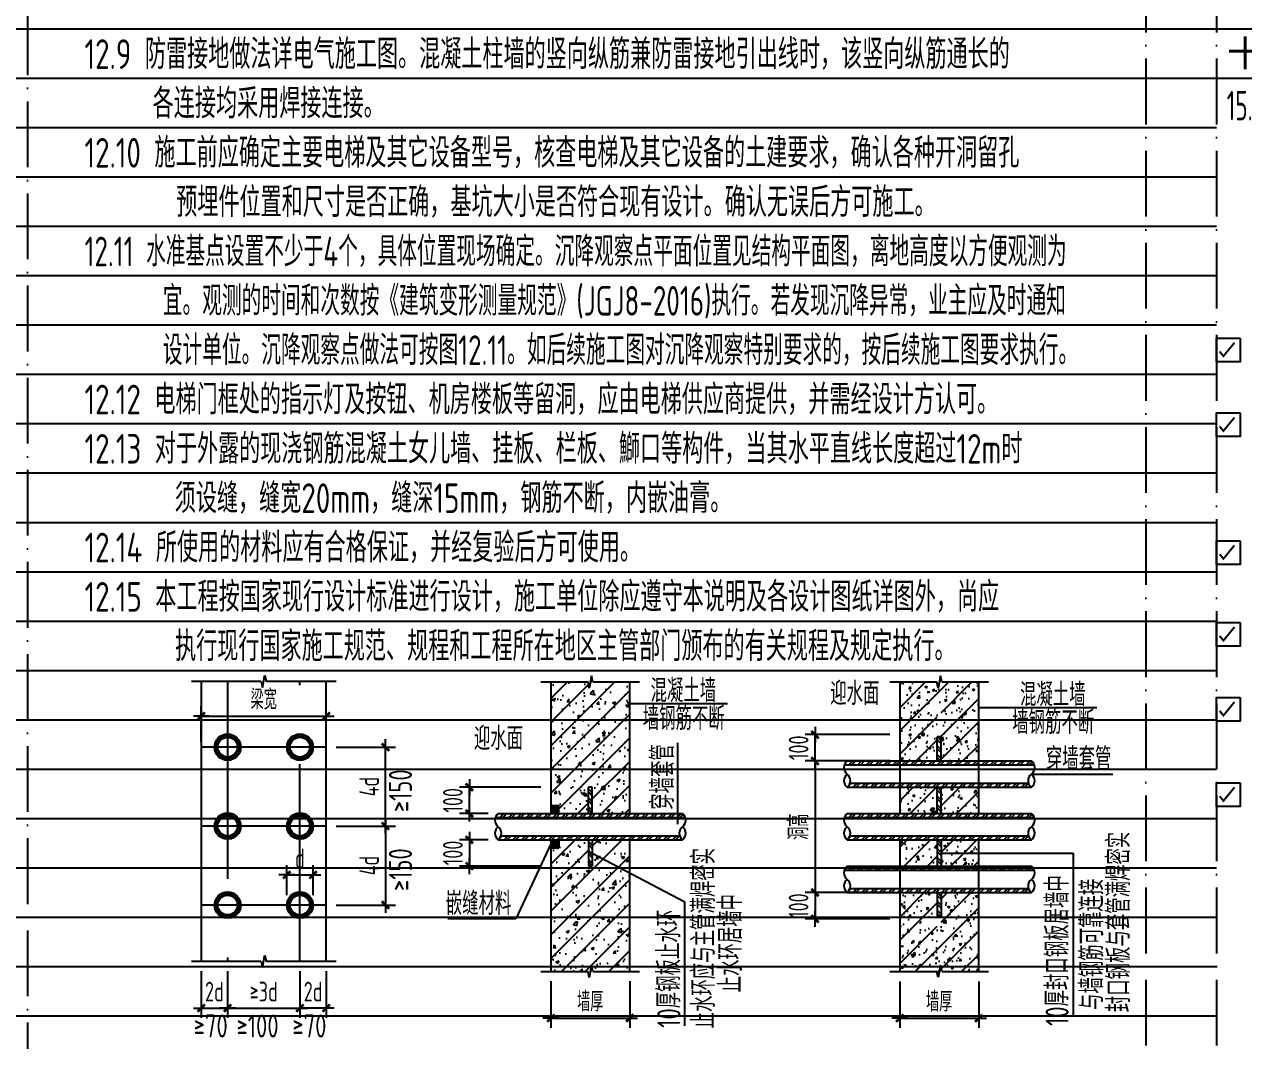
# Model space of a CAD drawing. Extents: x -655480 to 203344, y -294099 to 287156.
# Drawn here: x -481125 to -462594, y 180904 to 196352 of the extents above; entities that cross this region are included whole.
import ezdxf

# ---------------------------------------------------------------- set-up
doc = ezdxf.new("R2010")
doc.units = 0
doc.header["$LTSCALE"] = 1000
for name, pattern in [('D1', [14, 10, -2, 0, -2]), ('D3轴线点划线', [18.5, 12, -3, 0.5, -3]), ('H3普通虚线', [4.2, 3, -1.2])]:
    doc.linetypes.add(name, pattern=pattern)
doc.layers.get('0').update_dxf_attribs({"linetype": 'CONTINUOUS'})
doc.layers.get('DEFPOINTS').update_dxf_attribs({"linetype": 'CONTINUOUS'})
for name, color, linetype in [('CAPTION', 2, 'CONTINUOUS'), ('S-DETL-AXIS', 8, 'D3轴线点划线'), ('S-DETL-DIM', 151, 'CONTINUOUS'), ('S-DETL-HATCH', 253, 'CONTINUOUS'), ('S-DETL-LINE1', 2, 'CONTINUOUS'), ('S-DETL-TEXT', 7, 'CONTINUOUS'), ('SM', 7, 'CONTINUOUS'), ('STEEL', 7, 'CONTINUOUS')]:
    doc.layers.add(name, color=color, linetype=linetype)
doc.layers.add('S-1-TEXT', color=7, linetype='CONTINUOUS', lineweight=18)
doc.styles.add('TS', font='tssdeng.shx', dxfattribs={"width": 0.7, "bigfont": 'tssdchn.shx'})
doc.styles.add('TSSD_REIN', font='tssdeng.shx', dxfattribs={"width": 0.7, "height": 300, "bigfont": 'tssdchn.shx'})
doc.styles.add('黑体', font='simhei.ttf')
doc.dimstyles.new('DIM25', dxfattribs={"dimtxt": 300, "dimasz": 0.8, "dimexe": 150, "dimexo": 150, "dimgap": 100, "dimtad": 1, "dimdec": 0, "dimlfac": 0.25, "dimrnd": 1, "dimzin": 0, "dimdsep": 46, "dimtxsty": 'TS', "dimblk": '_DIMX', "dimcen": 0, "dimclrd": 256, "dimclre": 256, "dimclrt": 43, "dimadec": 1, "dimazin": 0, "dimtfac": 1, "dimtdec": 0, "dimtix": 1, "dimtmove": 2, "dimatfit": 3, "dimldrblk": 'ARCHTICK', "dimfxl": 1, "dimtolj": 1, "dimtzin": 1, "dimarcsym": 0})
pattern_1 = [(45, (-2081745.17, 169860.23), (-67.351921, 67.351921), []), (45, (-2081700.27, 169860.23), (-67.351921, 67.351921), [])]
pattern_2 = [(50, (-702305.9, 555348.34), (358.6301, -31.37607), [37.5, -412.5]), (355, (-702305.9, 555348.34), (-69.37567, 376.09607), [30, -330]), (100.4514, (-702276, 555345.73), (289.2547, 344.71977), [31.8701, -350.57106]), (46.1842, (-702305.9, 555448.34), (533.62052, -82.7595), [56.25, -618.75]), (96.6356, (-702261.43, 555441.45), (467.33135, 487.05894), [47.80514, -525.8565]), (351.1842, (-702305.9, 555448.34), (467.331, 487.0593), [45, -495]), (21, (-702255.9, 555423.34), (298.45353, -201.30945), [37.5, -412.5]), (326, (-702255.9, 555423.34), (121.65767, 362.57502), [30, -330]), (71.4514, (-702231.03, 555406.57), (420.11131, 161.26525), [31.8701, -350.57106]), (37.5, (-702305.9, 555348.34), (6.079928, 166.446927), [0, -326, 0, -335, 0, -331.25]), (7.5, (-702305.9, 555348.34), (131.53477, 197.205856), [0, -191, 0, -318.5, 0, -126.25]), (327.5, (-702417.4, 555348.34), (266.91122, -11.277436), [0, -125, 0, -390, 0, -517.5]), (317.5, (-702467.4, 555348.34), (291.59308, 50.05249), [0, -162.5, 0, -259, 0, -367.5]), (45, (-702305.9, 555348.34), (-176.7767, 176.7767), [])]
pattern_3 = [(45, (-2076441.52, 169859.67), (-67.351921, 67.351921), []), (45, (-2076396.62, 169859.67), (-67.351921, 67.351921), [])]
pattern_4 = [(45, (-2076441.52, 170659.67), (-67.351921, 67.351921), []), (45, (-2076396.62, 170659.67), (-67.351921, 67.351921), [])]
pattern_5 = [(45, (-2076441.52, 169059.67), (-67.351921, 67.351921), []), (45, (-2076396.62, 169059.67), (-67.351921, 67.351921), [])]

# ---------------------------------------------------------------- blocks, each defined once
blk = doc.blocks.new('_DIMX')
blk.add_line((-150, 0), (150, 0))
at = {"const_width": 50}
blk.add_lwpolyline([(-70, -70), (70, 70)], dxfattribs=at)
blk = doc.blocks.new('*D1470')
at = {"layer": 'DEFPOINTS', "color": 0, "transparency": 16777216}
for p in [(-476537, 184165), (-476537, 182965), (-475636, 182965)]:
    blk.add_point(p, dxfattribs=at)
at = {"layer": 'S-DETL-DIM', "lineweight": -2, "transparency": 16777216}
for p, q in [((-476387, 184165), (-475486, 184165)), ((-475636, 184164), (-475636, 182966)), ((-476387, 182965), (-475486, 182965))]:
    blk.add_line(p, q, dxfattribs=at)
at = {"layer": 'S-DETL-DIM', "lineweight": -2, "transparency": 16777216, "xscale": 0.8, "yscale": 0.8, "zscale": 0.8}
for p, rotation in [((-475636, 184165), 90), ((-475636, 182965), 270)]:
    blk.add_blockref('_DIMX', p, dxfattribs=dict(at, rotation=rotation))
at = {"layer": 'S-DETL-DIM', "color": 43, "transparency": 16777216, "insert": (-475886, 183565), "char_height": 300, "attachment_point": 5, "rotation": 90, "style": 'TS'}
blk.add_mtext('\\A1;4d', dxfattribs=at)
blk = doc.blocks.new('_ArchTick')
at = {"color": 0, "linetype": 'ByBlock', "const_width": 0.15}
blk.add_lwpolyline([(-0.5, -0.5), (0.5, 0.5)], dxfattribs=at)
blk = doc.blocks.new('*D1471')
at = {"layer": 'DEFPOINTS', "color": 0, "transparency": 16777216}
for p in [(-476537, 185365), (-475636, 185365), (-476537, 184165)]:
    blk.add_point(p, dxfattribs=at)
at = {"layer": 'S-DETL-DIM', "lineweight": -2, "transparency": 16777216}
for p, q in [((-476387, 185365), (-475486, 185365)), ((-475636, 184166), (-475636, 185364)), ((-476387, 184165), (-475486, 184165))]:
    blk.add_line(p, q, dxfattribs=at)
at = {"layer": 'S-DETL-DIM', "lineweight": -2, "transparency": 16777216, "xscale": 0.8, "yscale": 0.8, "zscale": 0.8}
for p, rotation in [((-475636, 185365), 90), ((-475636, 184165), 270)]:
    blk.add_blockref('_DIMX', p, dxfattribs=dict(at, rotation=rotation))
at = {"layer": 'S-DETL-DIM', "color": 43, "transparency": 16777216, "insert": (-475886, 184765), "char_height": 300, "attachment_point": 5, "rotation": 90, "style": 'TS'}
blk.add_mtext('\\A1;4d', dxfattribs=at)
blk = doc.blocks.new('*D1472')
at = {"layer": 'DEFPOINTS', "color": 0, "transparency": 16777216}
for p in [(-478437, 182109), (-478037, 182109), (-478037, 181399)]:
    blk.add_point(p, dxfattribs=at)
at = {"layer": 'S-DETL-DIM', "lineweight": -2, "transparency": 16777216}
for p, q in [((-478437, 181959), (-478437, 181249)), ((-478037, 181959), (-478037, 181249)), ((-478437, 181399), (-478438, 181399)), ((-478437, 181399), (-478037, 181399)), ((-478036, 181399), (-478035, 181399))]:
    blk.add_line(p, q, dxfattribs=at)
at = {"layer": 'S-DETL-DIM', "lineweight": -2, "transparency": 16777216, "xscale": 0.8, "yscale": 0.8, "zscale": 0.8}
blk.add_blockref('_DIMX', (-478437, 181399), dxfattribs=at)
at = {"layer": 'S-DETL-DIM', "lineweight": -2, "transparency": 16777216, "xscale": 0.8, "yscale": 0.8, "zscale": 0.8, "rotation": 180}
blk.add_blockref('_DIMX', (-478037, 181399), dxfattribs=at)
at = {"layer": 'S-DETL-DIM', "color": 43, "transparency": 16777216, "insert": (-478237, 181649), "char_height": 300, "attachment_point": 5, "style": 'TS'}
blk.add_mtext('\\A1;2d', dxfattribs=at)
blk = doc.blocks.new('*D1473')
at = {"layer": 'DEFPOINTS', "color": 0, "transparency": 16777216}
for p in [(-478037, 182109), (-476937, 182109), (-476937, 181399)]:
    blk.add_point(p, dxfattribs=at)
at = {"layer": 'S-DETL-DIM', "lineweight": -2, "transparency": 16777216}
for p, q in [((-478037, 181959), (-478037, 181249)), ((-476937, 181959), (-476937, 181249)), ((-478036, 181399), (-476937, 181399))]:
    blk.add_line(p, q, dxfattribs=at)
at = {"layer": 'S-DETL-DIM', "lineweight": -2, "transparency": 16777216, "xscale": 0.8, "yscale": 0.8, "zscale": 0.8, "rotation": 180}
blk.add_blockref('_DIMX', (-478037, 181399), dxfattribs=at)
at = {"layer": 'S-DETL-DIM', "lineweight": -2, "transparency": 16777216, "xscale": 0.8, "yscale": 0.8, "zscale": 0.8}
blk.add_blockref('_DIMX', (-476937, 181399), dxfattribs=at)
at = {"layer": 'S-DETL-DIM', "color": 43, "transparency": 16777216, "insert": (-477487, 181649), "char_height": 300, "attachment_point": 5, "style": 'TS'}
blk.add_mtext('\\A1;≥3d', dxfattribs=at)
blk = doc.blocks.new('*D1474')
at = {"layer": 'DEFPOINTS', "color": 0, "transparency": 16777216}
for p in [(-476937, 182109), (-476537, 182109), (-476937, 181399)]:
    blk.add_point(p, dxfattribs=at)
at = {"layer": 'S-DETL-DIM', "lineweight": -2, "transparency": 16777216}
for p, q in [((-476937, 181959), (-476937, 181249)), ((-476537, 181959), (-476537, 181249)), ((-476937, 181399), (-476938, 181399)), ((-476537, 181399), (-476937, 181399)), ((-476536, 181399), (-476535, 181399))]:
    blk.add_line(p, q, dxfattribs=at)
at = {"layer": 'S-DETL-DIM', "lineweight": -2, "transparency": 16777216, "xscale": 0.8, "yscale": 0.8, "zscale": 0.8}
blk.add_blockref('_DIMX', (-476937, 181399), dxfattribs=at)
at = {"layer": 'S-DETL-DIM', "lineweight": -2, "transparency": 16777216, "xscale": 0.8, "yscale": 0.8, "zscale": 0.8, "rotation": 180}
blk.add_blockref('_DIMX', (-476537, 181399), dxfattribs=at)
at = {"layer": 'S-DETL-DIM', "color": 43, "transparency": 16777216, "insert": (-476737, 181649), "char_height": 300, "attachment_point": 5, "style": 'TS'}
blk.add_mtext('\\A1;2d', dxfattribs=at)
blk = doc.blocks.new('*D1475')
at = {"layer": 'DEFPOINTS', "color": 0, "transparency": 16777216}
for p in [(-476537, 185837), (-478437, 185296), (-476537, 185296)]:
    blk.add_point(p, dxfattribs=at)
at = {"layer": 'S-DETL-DIM', "lineweight": -2, "transparency": 16777216}
for p, q in [((-478437, 185446), (-478437, 185987)), ((-476537, 185446), (-476537, 185987)), ((-478436, 185837), (-476537, 185837))]:
    blk.add_line(p, q, dxfattribs=at)
at = {"layer": 'S-DETL-DIM', "lineweight": -2, "transparency": 16777216, "xscale": 0.8, "yscale": 0.8, "zscale": 0.8, "rotation": 180}
blk.add_blockref('_DIMX', (-478437, 185837), dxfattribs=at)
at = {"layer": 'S-DETL-DIM', "lineweight": -2, "transparency": 16777216, "xscale": 0.8, "yscale": 0.8, "zscale": 0.8}
blk.add_blockref('_DIMX', (-476537, 185837), dxfattribs=at)
at = {"layer": 'S-DETL-DIM', "color": 43, "transparency": 16777216, "insert": (-477487, 186087), "char_height": 300, "attachment_point": 5, "style": 'TS'}
blk.add_mtext('\\A1;梁宽', dxfattribs=at)
blk = doc.blocks.new('*D1476')
at = {"layer": 'DEFPOINTS', "color": 0, "transparency": 16777216}
for p in [(-476737, 183423), (-477137, 182965), (-476737, 182965)]:
    blk.add_point(p, dxfattribs=at)
at = {"layer": 'S-DETL-DIM', "lineweight": -2, "transparency": 16777216}
for p, q in [((-477137, 183115), (-477137, 183573)), ((-476737, 183115), (-476737, 183573)), ((-477136, 183423), (-476737, 183423))]:
    blk.add_line(p, q, dxfattribs=at)
at = {"layer": 'S-DETL-DIM', "lineweight": -2, "transparency": 16777216, "xscale": 0.8, "yscale": 0.8, "zscale": 0.8, "rotation": 180}
blk.add_blockref('_DIMX', (-477137, 183423), dxfattribs=at)
at = {"layer": 'S-DETL-DIM', "lineweight": -2, "transparency": 16777216, "xscale": 0.8, "yscale": 0.8, "zscale": 0.8}
blk.add_blockref('_DIMX', (-476737, 183423), dxfattribs=at)
at = {"layer": 'S-DETL-DIM', "color": 43, "transparency": 16777216, "insert": (-476937, 183673), "char_height": 300, "attachment_point": 5, "style": 'TS'}
blk.add_mtext('\\A1;d', dxfattribs=at)
blk = doc.blocks.new('*D1477')
at = {"layer": 'DEFPOINTS', "color": 0, "transparency": 16777216}
for p in [(-473124, 181956), (-471924, 181956), (-471924, 181247)]:
    blk.add_point(p, dxfattribs=at)
at = {"layer": 'S-DETL-DIM', "lineweight": -2, "transparency": 16777216}
for p, q in [((-473124, 181806), (-473124, 181097)), ((-471924, 181806), (-471924, 181097)), ((-473123, 181247), (-471924, 181247))]:
    blk.add_line(p, q, dxfattribs=at)
at = {"layer": 'S-DETL-DIM', "lineweight": -2, "transparency": 16777216, "xscale": 0.8, "yscale": 0.8, "zscale": 0.8, "rotation": 180}
blk.add_blockref('_DIMX', (-473124, 181247), dxfattribs=at)
at = {"layer": 'S-DETL-DIM', "lineweight": -2, "transparency": 16777216, "xscale": 0.8, "yscale": 0.8, "zscale": 0.8}
blk.add_blockref('_DIMX', (-471924, 181247), dxfattribs=at)
at = {"layer": 'S-DETL-DIM', "color": 43, "transparency": 16777216, "insert": (-472524, 181497), "char_height": 300, "attachment_point": 5, "style": 'TS'}
blk.add_mtext('\\A1;墙厚', dxfattribs=at)
blk = doc.blocks.new('*D1478')
at = {"layer": 'DEFPOINTS', "color": 0, "transparency": 16777216}
for p in [(-473924, 183956), (-474362, 183556), (-473124, 183556)]:
    blk.add_point(p, dxfattribs=at)
at = {"layer": 'S-DETL-DIM', "lineweight": -2, "transparency": 16777216}
for p, q in [((-474074, 183956), (-474512, 183956)), ((-474362, 183957), (-474362, 183958)), ((-474362, 183956), (-474362, 183556)), ((-473274, 183556), (-474512, 183556)), ((-474362, 183555), (-474362, 183554))]:
    blk.add_line(p, q, dxfattribs=at)
at = {"layer": 'S-DETL-DIM', "lineweight": -2, "transparency": 16777216, "xscale": 0.8, "yscale": 0.8, "zscale": 0.8}
for p, rotation in [((-474362, 183956), 270), ((-474362, 183556), 90)]:
    blk.add_blockref('_DIMX', p, dxfattribs=dict(at, rotation=rotation))
at = {"layer": 'S-DETL-DIM', "color": 43, "transparency": 16777216, "insert": (-474612, 183756), "char_height": 300, "attachment_point": 5, "rotation": 90, "style": 'TS'}
blk.add_mtext('\\A1;100', dxfattribs=at)
blk = doc.blocks.new('*D1479')
at = {"layer": 'DEFPOINTS', "color": 0, "transparency": 16777216}
for p in [(-474362, 184756), (-473124, 184756), (-473924, 184356)]:
    blk.add_point(p, dxfattribs=at)
at = {"layer": 'S-DETL-DIM', "lineweight": -2, "transparency": 16777216}
for p, q in [((-473274, 184756), (-474512, 184756)), ((-474362, 184757), (-474362, 184758)), ((-474362, 184356), (-474362, 184756)), ((-474074, 184356), (-474512, 184356)), ((-474362, 184355), (-474362, 184354))]:
    blk.add_line(p, q, dxfattribs=at)
at = {"layer": 'S-DETL-DIM', "lineweight": -2, "transparency": 16777216, "xscale": 0.8, "yscale": 0.8, "zscale": 0.8}
for p, rotation in [((-474362, 184756), 270), ((-474362, 184356), 90)]:
    blk.add_blockref('_DIMX', p, dxfattribs=dict(at, rotation=rotation))
at = {"layer": 'S-DETL-DIM', "color": 43, "transparency": 16777216, "insert": (-474612, 184556), "char_height": 300, "attachment_point": 5, "rotation": 90, "style": 'TS'}
blk.add_mtext('\\A1;100', dxfattribs=at)
blk = doc.blocks.new('*D1480')
at = {"layer": 'DEFPOINTS', "color": 0, "transparency": 16777216}
for p in [(-467820, 181955), (-466620, 181955), (-466620, 181246)]:
    blk.add_point(p, dxfattribs=at)
at = {"layer": 'S-DETL-DIM', "lineweight": -2, "transparency": 16777216}
for p, q in [((-467820, 181805), (-467820, 181096)), ((-466620, 181805), (-466620, 181096)), ((-467819, 181246), (-466621, 181246))]:
    blk.add_line(p, q, dxfattribs=at)
at = {"layer": 'S-DETL-DIM', "lineweight": -2, "transparency": 16777216, "xscale": 0.8, "yscale": 0.8, "zscale": 0.8, "rotation": 180}
blk.add_blockref('_DIMX', (-467820, 181246), dxfattribs=at)
at = {"layer": 'S-DETL-DIM', "lineweight": -2, "transparency": 16777216, "xscale": 0.8, "yscale": 0.8, "zscale": 0.8}
blk.add_blockref('_DIMX', (-466620, 181246), dxfattribs=at)
at = {"layer": 'S-DETL-DIM', "color": 43, "transparency": 16777216, "insert": (-467220, 181496), "char_height": 300, "attachment_point": 5, "style": 'TS'}
blk.add_mtext('\\A1;墙厚', dxfattribs=at)
blk = doc.blocks.new('*D1481')
at = {"layer": 'DEFPOINTS', "color": 0, "transparency": 16777216}
for p in [(-467820, 185155), (-469108, 183155), (-467820, 183155)]:
    blk.add_point(p, dxfattribs=at)
at = {"layer": 'S-DETL-DIM', "lineweight": -2, "transparency": 16777216}
for p, q in [((-467970, 185155), (-469258, 185155)), ((-469108, 185155), (-469108, 183156)), ((-467970, 183155), (-469258, 183155))]:
    blk.add_line(p, q, dxfattribs=at)
at = {"layer": 'S-DETL-DIM', "lineweight": -2, "transparency": 16777216, "xscale": 0.8, "yscale": 0.8, "zscale": 0.8}
for p, rotation in [((-469108, 185155), 90), ((-469108, 183155), 270)]:
    blk.add_blockref('_DIMX', p, dxfattribs=dict(at, rotation=rotation))
at = {"layer": 'S-DETL-DIM', "color": 43, "transparency": 16777216, "insert": (-469358, 184155), "char_height": 300, "attachment_point": 5, "rotation": 90, "style": 'TS'}
blk.add_mtext('\\A1;洞高', dxfattribs=at)
blk = doc.blocks.new('*D1482')
at = {"layer": 'DEFPOINTS', "color": 0, "transparency": 16777216}
for p in [(-467820, 183155), (-469108, 182755), (-467820, 182755)]:
    blk.add_point(p, dxfattribs=at)
at = {"layer": 'S-DETL-DIM', "lineweight": -2, "transparency": 16777216}
for p, q in [((-467970, 183155), (-469258, 183155)), ((-469108, 183156), (-469108, 183157)), ((-469108, 183155), (-469108, 182755)), ((-467970, 182755), (-469258, 182755)), ((-469108, 182754), (-469108, 182753))]:
    blk.add_line(p, q, dxfattribs=at)
at = {"layer": 'S-DETL-DIM', "lineweight": -2, "transparency": 16777216, "xscale": 0.8, "yscale": 0.8, "zscale": 0.8}
for p, rotation in [((-469108, 183155), 270), ((-469108, 182755), 90)]:
    blk.add_blockref('_DIMX', p, dxfattribs=dict(at, rotation=rotation))
at = {"layer": 'S-DETL-DIM', "color": 43, "transparency": 16777216, "insert": (-469358, 182955), "char_height": 300, "attachment_point": 5, "rotation": 90, "style": 'TS'}
blk.add_mtext('\\A1;100', dxfattribs=at)
blk = doc.blocks.new('*D1483')
at = {"layer": 'DEFPOINTS', "color": 0, "transparency": 16777216}
for p in [(-469108, 185555), (-467820, 185555), (-467820, 185155)]:
    blk.add_point(p, dxfattribs=at)
at = {"layer": 'S-DETL-DIM', "lineweight": -2, "transparency": 16777216}
for p, q in [((-467970, 185555), (-469258, 185555)), ((-469108, 185556), (-469108, 185557)), ((-469108, 185155), (-469108, 185555)), ((-467970, 185155), (-469258, 185155)), ((-469108, 185155), (-469108, 185154))]:
    blk.add_line(p, q, dxfattribs=at)
at = {"layer": 'S-DETL-DIM', "lineweight": -2, "transparency": 16777216, "xscale": 0.8, "yscale": 0.8, "zscale": 0.8}
for p, rotation in [((-469108, 185555), 270), ((-469108, 185155), 90)]:
    blk.add_blockref('_DIMX', p, dxfattribs=dict(at, rotation=rotation))
at = {"layer": 'S-DETL-DIM', "color": 43, "transparency": 16777216, "insert": (-469358, 185355), "char_height": 300, "attachment_point": 5, "rotation": 90, "style": 'TS'}
blk.add_mtext('\\A1;100', dxfattribs=at)

msp = doc.modelspace()

# ---------------------------------------------------------------- hatches: boundary and pattern name
at = {"layer": 'S-DETL-HATCH'}
h = msp.add_hatch(dxfattribs=at)
h.set_pattern_fill('ANSI31', color=256, scale=80, style=0)
h.set_pattern_definition([(45, (-2081745.17, 169860.23), (-179.605122, 179.605122), [])])
h.paths.add_polyline_path([(-473123.6, 184475.91), (-473003.6, 184475.91), (-473003.6, 184355.91), (-472553.6, 184355.91), (-472553.6, 184755.91), (-472493.6, 184755.91), (-472493.6, 184355.91), (-471923.6, 184355.91), (-471923.6, 186355.91), (-472486.2, 186355.91), (-472506.69, 186450.22), (-472540.52, 186261.59), (-472558.19, 186355.91), (-473123.6, 186355.91)])
h.paths.add_polyline_path([(-471923.6, 183364.28), (-471923.6, 183955.91), (-472493.6, 183955.91), (-472493.6, 183755.91)], flags=16)
h.paths.add_polyline_path([(-472553.6, 183555.91), (-472553.6, 183955.91), (-473003.6, 183955.91), (-473003.6, 183835.91), (-473123.6, 183835.91), (-473123.6, 181955.91), (-472558.19, 181955.91), (-472540.52, 181861.59), (-472506.69, 182050.22), (-472486.2, 181955.91), (-471923.6, 181955.91), (-471923.6, 183364.28), (-472493.6, 183755.91), (-472493.6, 183555.91)])
h = msp.add_hatch(dxfattribs=at)
h.set_pattern_fill('AR-CONC', color=256, scale=2.5, style=0)
h.set_pattern_definition([(50, (-2081745.17, 169860.23), (455.46167, -39.84771), [47.625, -523.875]), (355, (-2081745.17, 169860.23), (-88.10706, 477.64161), [38.1, -419.1]), (100.451, (-2081707.2, 169856.9), (367.35625, 437.79172), [40.475, -445.225]), (46.1842, (-2081745.2, 169987.23), (677.6976, -105.10582), [71.4375, -785.8125]), (96.6356, (-2081688.7, 169978.5), (593.51059, 618.5639), [60.7125, -667.8375]), (351.184, (-2081745.2, 169987.2), (593.5115, 618.5628), [57.15, -628.65]), (21, (-2081681.67, 169955.5), (379.0372, -255.6638), [47.625, -523.875]), (326, (-2081681.67, 169955.5), (154.50507, 460.46992), [38.1, -419.1]), (71.4514, (-2081650.1, 169934.2), (533.54123, 204.80714), [40.475, -445.225]), (37.5, (-2081745.17, 169860.23), (7.721508, 211.387597), [0, -414.02, 0, -425.45, 0, -420.6875]), (7.5, (-2081745.17, 169860.23), (167.049156, 250.451437), [0, -242.57, 0, -404.495, 0, -160.3375]), (327.5, (-2081886.78, 169860.23), (338.976488, -14.32186), [0, -158.75, 0, -495.3, 0, -657.225]), (317.5, (-2081950.28, 169860.23), (370.322953, 63.56623), [0, -206.375, 0, -328.93, 0, -466.725])])
h.paths.add_polyline_path([(-471923.6, 186355.91), (-472486.2, 186355.91), (-472506.69, 186450.22), (-472540.52, 186261.59), (-472558.19, 186355.91), (-473123.6, 186355.91), (-473123.6, 184475.91), (-473003.6, 184475.91), (-473003.6, 184355.91), (-472553.6, 184355.91), (-472553.6, 184755.91), (-472493.6, 184755.91), (-472493.6, 184355.91), (-471923.6, 184355.91)])
h.paths.add_polyline_path([(-472493.6, 183955.91), (-472493.6, 183755.91), (-471923.6, 183364.28), (-471923.6, 183955.91)], flags=17)
h.paths.add_polyline_path([(-472553.6, 183555.91), (-472553.6, 183955.91), (-473003.6, 183955.91), (-473003.6, 183835.91), (-473123.6, 183835.91), (-473123.6, 181955.91), (-472558.19, 181955.91), (-472540.52, 181861.59), (-472506.69, 182050.22), (-472486.2, 181955.91), (-471923.6, 181955.91), (-471923.6, 183364.28), (-472493.6, 183755.91), (-472493.6, 183555.91)])
h = msp.add_hatch(dxfattribs=at)
h.set_pattern_fill('ARMORED', color=256, scale=50, style=0)
h.set_pattern_definition(pattern_2)
h.paths.add_polyline_path([(-466619.95, 186355.34), (-467182.54, 186355.34), (-467203.03, 186449.66), (-467236.86, 186261.03), (-467254.54, 186355.34), (-467819.95, 186355.34), (-467819.95, 185155.34), (-467249.95, 185155.34), (-467249.95, 185955.34), (-467189.95, 185955.34), (-467189.95, 185155.34), (-466619.95, 185155.34)])
h = msp.add_hatch(dxfattribs=at)
h.set_pattern_fill('ARMORED', color=256, scale=50, style=0)
h.set_pattern_definition(pattern_2)
h.paths.add_polyline_path([(-467249.95, 184755.34), (-467819.95, 184755.34), (-467819.95, 184355.34), (-467249.95, 184355.34)])
h = msp.add_hatch(dxfattribs=at)
h.set_pattern_fill('ARMORED', color=256, scale=50, style=0)
h.set_pattern_definition(pattern_2)
h.paths.add_polyline_path([(-466619.95, 184755.34), (-467189.95, 184755.34), (-467189.95, 184355.34), (-466619.95, 184355.34)])
h = msp.add_hatch(dxfattribs=at)
h.set_pattern_fill('ARMORED', color=256, scale=50, style=0)
h.set_pattern_definition(pattern_2)
h.paths.add_polyline_path([(-467249.95, 183955.34), (-467819.95, 183955.34), (-467819.95, 183555.34), (-467249.95, 183555.34)])
h = msp.add_hatch(dxfattribs=at)
h.set_pattern_fill('ARMORED', color=256, scale=50, style=0)
h.set_pattern_definition(pattern_2)
h.paths.add_polyline_path([(-466619.95, 183955.34), (-467189.95, 183955.34), (-467189.95, 183755.34), (-466619.95, 183755.34)])
h = msp.add_hatch(dxfattribs=at)
h.set_pattern_fill('ARMORED', color=256, scale=50, style=0)
h.set_pattern_definition(pattern_2)
h.paths.add_polyline_path([(-466619.95, 183755.34), (-467189.95, 183755.34), (-467189.95, 183555.34), (-466619.95, 183555.34)])
h = msp.add_hatch(dxfattribs=at)
h.set_pattern_fill('ARMORED', color=256, scale=50, style=0)
h.set_pattern_definition(pattern_2)
h.paths.add_polyline_path([(-467249.95, 183155.34), (-467819.95, 183155.34), (-467819.95, 181955.34), (-467254.54, 181955.34), (-467236.86, 181861.03), (-467203.03, 182049.66), (-467182.54, 181955.34), (-466619.95, 181955.34), (-466619.95, 183155.34), (-467189.95, 183155.34), (-467189.95, 182355.34), (-467249.95, 182355.34)])
at = {"layer": 'S-DETL-LINE1'}
h = msp.add_hatch(dxfattribs=at)
h.set_pattern_fill('DOTS', color=256, scale=10, style=0)
h.set_pattern_definition([(0, (-2082231.88, 168426.608), (7.9375, 15.875), [0, -15.875])])
h.paths.add_polyline_path([(-478236.58, 185365.14, 1), (-477836.58, 185365.14, 1)])
h.paths.add_polyline_path([(-477886.58, 185365.14, 1), (-478186.58, 185365.14, 1)], flags=16)
h = msp.add_hatch(dxfattribs=at)
h.set_pattern_fill('DOTS', color=256, scale=10, style=0)
h.set_pattern_definition([(0, (-2081131.88, 168426.608), (7.9375, 15.875), [0, -15.875])])
h.paths.add_polyline_path([(-476736.58, 185365.14, 1), (-477136.58, 185365.14, 1)])
h.paths.add_polyline_path([(-476786.58, 185365.14, 1), (-477086.58, 185365.14, 1)], flags=16)
h = msp.add_hatch(dxfattribs=at)
h.set_pattern_fill('ANSI32', color=256, scale=10, style=0)
h.set_pattern_definition([(135, (1142001.62, 170624.28), (67.351921, 67.351921), []), (135, (1141956.72, 170624.28), (67.351921, 67.351921), [])])
h.paths.add_polyline_path([(-467249.95, 185519.95), (-467189.95, 185519.95), (-467189.95, 185119.95), (-467249.95, 185119.95)])
h = msp.add_hatch(dxfattribs=at)
h.set_pattern_fill('ANSI32', color=256, scale=10, style=0)
h.set_pattern_definition(pattern_4)
h.paths.add_polyline_path([(-468619.95, 185155.34, 0.15153562), (-468663.37, 185095.34), (-465776.52, 185095.34, 0.15153562), (-465819.95, 185155.34)])
h = msp.add_hatch(dxfattribs=at)
h.set_pattern_fill('ANSI32', color=256, scale=10, style=0)
h.set_pattern_definition([(315, (-2081745.17, 199251.58), (-67.351921, -67.351921), []), (315, (-2081700.27, 199251.58), (-67.351921, -67.351921), [])])
h.paths.add_polyline_path([(-472493.6, 184355.91), (-472553.6, 184355.91), (-472553.6, 184755.91), (-472493.6, 184755.91)])
h = msp.add_hatch(dxfattribs=at)
h.set_pattern_fill('ANSI32', color=256, scale=10, style=0)
h.set_pattern_definition(pattern_4)
h.paths.add_polyline_path([(-465819.95, 184755.34, -0.15153562), (-465863.37, 184815.34), (-468576.52, 184815.34, -0.15153562), (-468619.95, 184755.34)])
h = msp.add_hatch(dxfattribs=at)
h.set_pattern_fill('ANSI32', color=256, scale=10, style=0)
h.set_pattern_definition([(135, (1142001.62, 169859.67), (67.351921, 67.351921), []), (135, (1141956.72, 169859.67), (67.351921, 67.351921), [])])
h.paths.add_polyline_path([(-467249.95, 184755.34), (-467189.95, 184755.34), (-467189.95, 184355.34), (-467249.95, 184355.34)])
for points in [[(-473003.6, 184475.91), (-473123.6, 184475.91), (-473123.6, 184355.91), (-473003.6, 184355.91)], [(-473003.6, 183955.91), (-473123.6, 183955.91), (-473123.6, 183835.91), (-473003.6, 183835.91)]]:
    msp.add_hatch(color=256, dxfattribs=at).paths.add_polyline_path(points)
h = msp.add_hatch(dxfattribs=at)
h.set_pattern_fill('DOTS', color=256, scale=10, style=0)
h.set_pattern_definition([(0, (-2082231.88, 167226.608), (7.9375, 15.875), [0, -15.875])])
h.paths.add_polyline_path([(-477836.58, 184165.14, 1), (-478236.58, 184165.14, 1)])
h.paths.add_polyline_path([(-477886.58, 184165.14, 1), (-478186.58, 184165.14, 1)], flags=16)
h = msp.add_hatch(dxfattribs=at)
h.set_pattern_fill('DOTS', color=256, scale=10, style=0)
h.set_pattern_definition([(0, (-2081131.88, 167226.608), (7.9375, 15.875), [0, -15.875])])
h.paths.add_polyline_path([(-476736.58, 184165.14, 1), (-477136.58, 184165.14, 1)])
h.paths.add_polyline_path([(-476786.58, 184165.14, 1), (-477086.58, 184165.14, 1)], flags=16)
h = msp.add_hatch(dxfattribs=at)
h.set_pattern_fill('ANSI32', color=256, scale=10, style=0)
h.set_pattern_definition(pattern_1)
h.paths.add_polyline_path([(-473923.6, 184355.91, 0.15153562), (-473967.03, 184295.91), (-471080.18, 184295.91, 0.15153562), (-471123.6, 184355.91)])
h = msp.add_hatch(dxfattribs=at)
h.set_pattern_fill('ANSI32', color=256, scale=10, style=0)
h.set_pattern_definition(pattern_3)
h.paths.add_polyline_path([(-468619.95, 184355.34, 0.15153562), (-468663.37, 184295.34), (-465776.52, 184295.34, 0.15153562), (-465819.95, 184355.34)])
h = msp.add_hatch(dxfattribs=at)
h.set_pattern_fill('ANSI32', color=256, scale=10, style=0)
h.set_pattern_definition(pattern_1)
h.paths.add_polyline_path([(-471123.6, 183955.91, -0.15153562), (-471167.03, 184015.91), (-473880.18, 184015.91, -0.15153562), (-473923.6, 183955.91)])
h = msp.add_hatch(dxfattribs=at)
h.set_pattern_fill('ANSI32', color=256, scale=10, style=0)
h.set_pattern_definition(pattern_3)
h.paths.add_polyline_path([(-465819.95, 183955.34, -0.15153562), (-465863.37, 184015.34), (-468576.52, 184015.34, -0.15153562), (-468619.95, 183955.34)])
h = msp.add_hatch(dxfattribs=at)
h.set_pattern_fill('ANSI32', color=256, scale=10, style=0)
h.set_pattern_definition([(315, (-2081745.17, 198451.58), (-67.351921, -67.351921), []), (315, (-2081700.27, 198451.58), (-67.351921, -67.351921), [])])
h.paths.add_polyline_path([(-472493.6, 183555.91), (-472553.6, 183555.91), (-472553.6, 183955.91), (-472493.6, 183955.91)])
h = msp.add_hatch(dxfattribs=at)
h.set_pattern_fill('ANSI32', color=256, scale=10, style=0)
h.set_pattern_definition([(135, (1142001.62, 169059.67), (67.351921, 67.351921), []), (135, (1141956.72, 169059.67), (67.351921, 67.351921), [])])
h.paths.add_polyline_path([(-467249.95, 183955.34), (-467189.95, 183955.34), (-467189.95, 183555.34), (-467249.95, 183555.34)])
h = msp.add_hatch(dxfattribs=at)
h.set_pattern_fill('ANSI32', color=256, scale=10, style=0)
h.set_pattern_definition(pattern_5)
h.paths.add_polyline_path([(-468619.95, 183555.34, 0.15153562), (-468663.37, 183495.34), (-465776.52, 183495.34, 0.15153562), (-465819.95, 183555.34)])
h = msp.add_hatch(dxfattribs=at)
h.set_pattern_fill('DOTS', color=256, scale=10, style=0)
h.set_pattern_definition([(0, (-2082231.88, 166026.608), (7.9375, 15.875), [0, -15.875])])
h.paths.add_polyline_path([(-477836.58, 182965.14, 1), (-478236.58, 182965.14, 1)])
h.paths.add_polyline_path([(-477886.58, 182965.14, 1), (-478186.58, 182965.14, 1)], flags=16)
h = msp.add_hatch(dxfattribs=at)
h.set_pattern_fill('DOTS', color=256, scale=10, style=0)
h.set_pattern_definition([(0, (-2081131.88, 166026.608), (7.9375, 15.875), [0, -15.875])])
h.paths.add_polyline_path([(-476736.58, 182965.14, 1), (-477136.58, 182965.14, 1)])
h.paths.add_polyline_path([(-476786.58, 182965.14, 1), (-477086.58, 182965.14, 1)], flags=16)
h = msp.add_hatch(dxfattribs=at)
h.set_pattern_fill('ANSI32', color=256, scale=10, style=0)
h.set_pattern_definition(pattern_5)
h.paths.add_polyline_path([(-465819.95, 183155.34, -0.15153562), (-465863.37, 183215.34), (-468576.52, 183215.34, -0.15153562), (-468619.95, 183155.34)])
h = msp.add_hatch(dxfattribs=at)
h.set_pattern_fill('ANSI32', color=256, scale=10, style=0)
h.set_pattern_definition([(135, (1142001.62, 168259.67), (67.351921, 67.351921), []), (135, (1141956.72, 168259.67), (67.351921, 67.351921), [])])
h.paths.add_polyline_path([(-467249.95, 183155.34), (-467189.95, 183155.34), (-467189.95, 182755.34), (-467249.95, 182755.34)])

# ---------------------------------------------------------------- linework, layer by layer
at = {"color": 6, "const_width": 30}
for points in [[(-462733.41, 191513.1), (-462900.97, 191308.47), (-462958.49, 191378.72)], [(-462733.41, 190376.3), (-462900.97, 190171.67), (-462958.49, 190241.92)], [(-462733.41, 188432.92), (-462900.97, 188228.28), (-462958.49, 188298.53)], [(-462733.41, 187189.86), (-462900.97, 186985.23), (-462958.49, 187055.48)], [(-462733.41, 186051.06), (-462900.97, 185846.42), (-462958.49, 185916.68)], [(-462733.41, 184753.33), (-462900.97, 184548.7), (-462958.49, 184618.95)]]:
    msp.add_lwpolyline(points, dxfattribs=at)
at = {"layer": 'DEFPOINTS', "color": 252, "linetype": 'D1', "ltscale": 0.1}
for p, q in [((-481079.71, 221782.28), (-481079.71, 167782.28)), ((-464079.71, 221032.28), (-464079.71, 167782.28)), ((-463007.71, 221032.28), (-463007.71, 167782.28))]:
    msp.add_line(p, q, dxfattribs=at)
at = {"layer": 'DEFPOINTS', "color": 252}
for p, q in [((-536567.71, 196282.28), (-441307.71, 196282.28)), ((-536567.71, 195532.28), (-441307.71, 195532.28)), ((-536567.71, 194782.28), (-463007.71, 194782.28)), ((-536567.71, 194032.28), (-463007.71, 194032.28)), ((-536567.71, 193282.28), (-463007.71, 193282.28)), ((-536567.71, 192532.28), (-463007.71, 192532.28)), ((-536567.71, 191782.28), (-463007.71, 191782.28)), ((-536567.71, 191032.28), (-463007.71, 191032.28)), ((-536567.71, 190282.28), (-463007.71, 190282.28)), ((-536567.71, 189532.28), (-463007.71, 189532.28)), ((-536567.71, 188782.28), (-463007.71, 188782.28)), ((-536567.71, 188032.28), (-463007.71, 188032.28)), ((-536567.71, 187282.28), (-463007.71, 187282.28)), ((-536567.71, 186532.28), (-463007.71, 186532.28)), ((-536567.71, 185782.28), (-463007.71, 185782.28)), ((-536567.71, 185032.28), (-463007.71, 185032.28)), ((-536567.71, 184282.28), (-463007.71, 184282.28)), ((-536567.71, 183532.28), (-463007.71, 183532.28)), ((-536567.71, 182782.28), (-463007.71, 182782.28)), ((-536567.71, 182032.28), (-463007.71, 182032.28)), ((-536567.71, 181282.28), (-463007.71, 181282.28))]:
    msp.add_line(p, q, dxfattribs=at)
at = {"layer": 'S-DETL-AXIS', "linetype": 'H3普通虚线'}
for p, q in [((-478036.58, 186365.14), (-478036.58, 182108.51)), ((-476936.58, 182108.51), (-476936.58, 186365.14)), ((-476536.58, 185365.14), (-478436.58, 185365.14)), ((-476536.58, 184165.14), (-478436.58, 184165.14)), ((-476536.58, 182965.14), (-478436.58, 182965.14))]:
    msp.add_line(p, q, dxfattribs=at)
at = {"layer": 'S-DETL-DIM'}
for p, q in [((-477503.49, 186270.83), (-477469.66, 186459.46)), ((-477469.66, 186459.46), (-477451.99, 186365.14)), ((-472506.69, 186450.22), (-472540.52, 186261.59)), ((-472486.2, 186355.91), (-472506.69, 186450.22)), ((-467203.03, 186449.66), (-467236.86, 186261.03)), ((-467182.54, 186355.34), (-467203.03, 186449.66)), ((-477523.98, 186365.14), (-478586.58, 186365.14)), ((-477523.98, 186365.14), (-477503.49, 186270.83)), ((-476386.58, 186365.14), (-477451.99, 186365.14)), ((-473273.6, 186355.91), (-472558.19, 186355.91)), ((-472540.52, 186261.59), (-472558.19, 186355.91)), ((-472486.2, 186355.91), (-471773.6, 186355.91)), ((-467969.95, 186355.34), (-467254.54, 186355.34)), ((-467236.86, 186261.03), (-467254.54, 186355.34)), ((-467182.54, 186355.34), (-466469.95, 186355.34)), ((-477503.49, 182014.2), (-477469.66, 182202.83)), ((-477469.66, 182202.83), (-477451.99, 182108.51)), ((-477523.98, 182108.51), (-478586.58, 182108.51)), ((-477523.98, 182108.51), (-477503.49, 182014.2)), ((-476386.58, 182108.51), (-477451.99, 182108.51)), ((-472506.69, 182050.22), (-472540.52, 181861.59)), ((-472486.2, 181955.91), (-472506.69, 182050.22)), ((-467203.03, 182049.66), (-467236.86, 181861.03)), ((-467182.54, 181955.34), (-467203.03, 182049.66)), ((-473273.6, 181955.91), (-472558.19, 181955.91)), ((-472540.52, 181861.59), (-472558.19, 181955.91)), ((-472486.2, 181955.91), (-471773.6, 181955.91)), ((-467969.95, 181955.34), (-467254.54, 181955.34)), ((-467236.86, 181861.03), (-467254.54, 181955.34)), ((-467182.54, 181955.34), (-466469.95, 181955.34))]:
    msp.add_line(p, q, dxfattribs=at)
at = {"layer": 'S-DETL-LINE1'}
for p, q in [((-478436.58, 186365.14), (-478436.58, 182108.51)), ((-476536.58, 182108.51), (-476536.58, 186365.14)), ((-473123.6, 186355.91), (-473123.6, 184355.91)), ((-471923.6, 184355.91), (-471923.6, 186355.91)), ((-467819.95, 186355.34), (-467819.95, 184355.34)), ((-466619.95, 184355.34), (-466619.95, 186355.34)), ((-467249.95, 185155.34), (-467249.95, 185519.95)), ((-467189.95, 185519.95), (-467249.95, 185519.95)), ((-467189.95, 185155.34), (-467189.95, 185519.95)), ((-468619.95, 185155.34), (-465819.95, 185155.34)), ((-468663.37, 185095.34), (-465776.52, 185095.34)), ((-472553.6, 184355.91), (-472553.6, 184755.91)), ((-472493.6, 184755.91), (-472553.6, 184755.91)), ((-472493.6, 184355.91), (-472493.6, 184755.91)), ((-468619.95, 184755.34), (-465819.95, 184755.34)), ((-468576.52, 184815.34), (-465863.37, 184815.34)), ((-467249.95, 184355.34), (-467249.95, 184755.34)), ((-467189.95, 184355.34), (-467189.95, 184755.34)), ((-473123.6, 184475.91), (-473003.6, 184475.91)), ((-473003.6, 184355.91), (-473003.6, 184475.91)), ((-473967.03, 184295.91), (-471080.18, 184295.91)), ((-473923.6, 184355.91), (-471123.6, 184355.91)), ((-468663.37, 184295.34), (-465776.52, 184295.34)), ((-468619.95, 184355.34), (-465819.95, 184355.34)), ((-473880.18, 184015.91), (-471167.03, 184015.91)), ((-468576.52, 184015.34), (-465863.37, 184015.34)), ((-473923.6, 183955.91), (-471123.6, 183955.91)), ((-473123.6, 183955.91), (-473123.6, 181955.91)), ((-473123.6, 183835.91), (-473003.6, 183835.91)), ((-473003.6, 183955.91), (-473003.6, 183835.91)), ((-472553.6, 183955.91), (-472553.6, 183555.91)), ((-472493.6, 183955.91), (-472493.6, 183555.91)), ((-471923.6, 181955.91), (-471923.6, 183955.91)), ((-468619.95, 183955.34), (-465819.95, 183955.34)), ((-467819.95, 183955.34), (-467819.95, 181955.34)), ((-467249.95, 183955.34), (-467249.95, 183555.34)), ((-467189.95, 183955.34), (-467189.95, 183555.34)), ((-466619.95, 181955.34), (-466619.95, 183955.34)), ((-472493.6, 183555.91), (-472553.6, 183555.91)), ((-468663.37, 183495.34), (-465776.52, 183495.34)), ((-468619.95, 183555.34), (-465819.95, 183555.34)), ((-468619.95, 183155.34), (-465819.95, 183155.34)), ((-468576.52, 183215.34), (-465863.37, 183215.34)), ((-467249.95, 183155.34), (-467249.95, 182790.73)), ((-467189.95, 183155.34), (-467189.95, 182790.73)), ((-467189.95, 182790.73), (-467249.95, 182790.73))]:
    msp.add_line(p, q, dxfattribs=at)
for centre, radius in [((-478036.58, 185365.14), 200), ((-478036.58, 185365.14), 150), ((-476936.58, 185365.14), 200), ((-476936.58, 185365.14), 150), ((-478036.58, 184165.14), 200), ((-478036.58, 184165.14), 150), ((-476936.58, 184165.14), 200), ((-476936.58, 184165.14), 150), ((-478036.58, 182965.14), 200), ((-478036.58, 182965.14), 150), ((-476936.58, 182965.14), 200), ((-476936.58, 182965.14), 150)]:
    msp.add_circle(centre, radius, dxfattribs=at)
for centre, start, end in [((-468544.95, 185055.34), 126.869898, 233.130102), ((-465894.95, 185055.34), 306.869898, 53.130102), ((-468544.95, 184855.34), 126.869898, 233.130102), ((-468694.95, 184855.34), 306.869898, 53.130102), ((-465744.95, 184855.34), 126.869898, 233.130102), ((-465894.95, 184855.34), 306.869898, 53.130102), ((-473848.6, 184255.91), 126.869898, 233.130102), ((-471198.6, 184255.91), 306.869898, 53.130102), ((-468544.95, 184255.34), 126.869898, 233.130102), ((-465894.95, 184255.34), 306.869898, 53.130102), ((-473848.6, 184055.91), 126.869898, 233.130102), ((-473998.6, 184055.91), 306.869898, 53.130102), ((-471048.6, 184055.91), 126.869898, 233.130102), ((-471198.6, 184055.91), 306.869898, 53.130102), ((-468544.95, 184055.34), 126.869898, 233.130102), ((-468694.95, 184055.34), 306.869898, 53.130102), ((-465744.95, 184055.34), 126.869898, 233.130102), ((-465894.95, 184055.34), 306.869898, 53.130102), ((-468544.95, 183455.34), 126.869898, 233.130102), ((-465894.95, 183455.34), 306.869898, 53.130102), ((-468544.95, 183255.34), 126.869898, 233.130102), ((-468694.95, 183255.34), 306.869898, 53.130102), ((-465744.95, 183255.34), 126.869898, 233.130102), ((-465894.95, 183255.34), 306.869898, 53.130102)]:
    msp.add_arc(centre, 125, start, end, dxfattribs=at)
at = {"layer": 'S-DETL-TEXT'}
for p, q in [((-471923.6, 186026.92), (-470440.34, 186026.92)), ((-466619.95, 185966.78), (-464825.25, 185966.78)), ((-471194.75, 184194.03), (-471194.75, 185431.46)), ((-465819.95, 184955.34), (-464582.52, 184955.34)), ((-473123.6, 183895.91), (-473656.91, 182753.16)), ((-472493.6, 183755.91), (-471086.85, 183011.85)), ((-467189.95, 183755.34), (-465186.61, 183755.34)), ((-465186.61, 183755.34), (-465186.61, 181282.59)), ((-471086.85, 181126.81), (-471086.85, 183011.85)), ((-473656.91, 182753.16), (-474690.53, 182753.16))]:
    msp.add_line(p, q, dxfattribs=at)
at = {"layer": 'SM', "color": 6}
for points in [[(-462646.72, 191581.36), (-462646.72, 191221.38), (-463007.71, 191221.38), (-463007.71, 191581.36), (-462646.72, 191581.36)], [(-462646.72, 190444.56), (-462646.72, 190084.58), (-463007.71, 190084.58), (-463007.71, 190444.56), (-462646.72, 190444.56)], [(-462646.72, 188501.17), (-462646.72, 188141.19), (-463007.71, 188141.19), (-463007.71, 188501.17), (-462646.72, 188501.17)], [(-462646.72, 187258.12), (-462646.72, 186898.14), (-463007.71, 186898.14), (-463007.71, 187258.12), (-462646.72, 187258.12)], [(-462646.72, 186119.32), (-462646.72, 185759.33), (-463007.71, 185759.33), (-463007.71, 186119.32), (-462646.72, 186119.32)], [(-462646.72, 184821.59), (-462646.72, 184461.6), (-463007.71, 184461.6), (-463007.71, 184821.59), (-462646.72, 184821.59)]]:
    msp.add_lwpolyline(points, dxfattribs=at)

# ---------------------------------------------------------------- texts
at = {"layer": 'CAPTION', "style": '黑体'}
msp.add_text('十五、“危大工程”及“超危大工程”', height=400, dxfattribs=at).set_placement((-462844.58, 195711.31))
at = {"layer": 'S-1-TEXT', "style": 'TS'}
for s, width, p in [('12.9 防雷接地做法详电气施工图。混凝土柱墙的竖向纵筋兼防雷接地引出线时，该竖向纵筋通长的', 0.75, (-480210.96, 195674.71)), ('各连接均采用焊接连接。', 0.75, (-479174.86, 194924.71)), ('12.10 施工前应确定主要电梯及其它设备型号，核查电梯及其它设备的土建要求，确认各种开洞留孔', 0.75, (-480210.96, 194174.71)), ('预埋件位置和尺寸是否正确，基坑大小是否符合现有设计。确认无误后方可施工。', 0.75, (-478817.41, 193424.71)), ('12.11 水准基点设置不少于4个，具体位置现场确定。沉降观察点平面位置见结构平面图，离地高度以方便观测为', 0.7, (-480210.96, 192674.71)), ('宜。观测的时间和次数按《建筑变形测量规范》(JGJ8-2016)执行。若发现沉降异常，业主应及时通知', 0.7, (-479020.64, 191924.71)), ('设计单位。沉降观察点做法可按图12.11。如后续施工图对沉降观察特别要求的，按后续施工图要求执行。', 0.7, (-479020.64, 191174.71)), ('12.12 电梯门框处的指示灯及按钮、机房楼板等留洞，应由电梯供应商提供，并需经设计方认可。', 0.75, (-480210.96, 190424.71)), ('12.13 对于外露的现浇钢筋混凝土女儿墙、挂板、栏板、鰤口等构件，当其水平直线长度超过12m时 ', 0.75, (-480210.96, 189674.71)), ('须设缝，缝宽20mm，缝深15mm，钢筋不断，内嵌油膏。', 0.75, (-478839.49, 188924.71)), ('12.14 所使用的材料应有合格保证，并经复验后方可使用。', 0.75, (-480210.96, 188174.71)), ('12.15 本工程按国家现行设计标准进行设计，施工单位除应遵守本说明及各设计图纸详图外，尚应', 0.75, (-480210.96, 187424.71)), ('执行现行国家施工规范、规程和工程所在地区主管部门颁布的有关规程及规定执行。', 0.75, (-478834.97, 186674.71))]:
    msp.add_text(s, height=450, dxfattribs=dict(at, width=width)).set_placement(p)
at = {"layer": 'S-DETL-TEXT', "style": 'TS', "width": 0.75}
for s, p in [('混凝土墙', (-471608.14, 186048.73)), ('迎水面', (-468877.3, 186007.28)), ('混凝土墙', (-465993.05, 185988.59)), ('墙钢筋不断', (-471726.59, 185625.82)), ('墙钢筋不断', (-466111.51, 185565.68)), ('迎水面', (-474292.63, 185321.79)), ('穿墙套管', (-465600.65, 185011.8)), ('嵌缝材料', (-474720.6, 182814.33)), ('≥70', (-478551.42, 180951.11)), ('≥100', (-477899.89, 180951.11)), ('≥70', (-477051.42, 180951.11))]:
    msp.add_text(s, height=350, dxfattribs=at).set_placement(p)
for s, p in [('穿墙套管', (-471251.2, 184413.33)), ('≥150', (-475234.34, 184377.98)), ('封口钢板与套管满焊密实', (-464319.16, 181335.47)), ('≥150', (-475234.34, 183177.98)), ('止水环应与主管满焊密实', (-470627.45, 181089.74)), ('10厚封口钢板居墙中', (-465253.9, 181127.3)), ('与墙钢筋可靠连接', (-464727.21, 181369.85)), ('止水环居墙中', (-470219.4, 181637.37)), ('10厚钢板止水环', (-471154.14, 181099.18))]:
    msp.add_text(s, height=350, rotation=90, dxfattribs=at).set_placement(p)
at = {"layer": 'STEEL', "color": 7, "style": 'TSSD_REIN', "width": 0.6}
msp.add_text('15.1.1依据中华人民共和国住房和城乡建设部《危险性较大的分部分项工程安全管理规定》和《危险性较大的分部分项工程安全管理规定》的通知', height=450, dxfattribs=at).set_placement((-462850.04, 194891.14))

# ---------------------------------------------------------------- dimensions: what is measured, and where the dimension line sits
at = {"layer": 'S-DETL-DIM'}
for base, p1, p2, text, picture, middle in [((-476536.58, 185837.27), (-478436.58, 185296.18), (-476536.58, 185296.18), '梁宽', '*D1475', (-477486.58, 186087.27)), ((-476736.58, 183423.28), (-477136.58, 182965.14), (-476736.58, 182965.14), 'd', '*D1476', (-476936.58, 183673.28)), ((-478036.58, 181399.18), (-478436.58, 182108.51), (-478036.58, 182108.51), '2d', '*D1472', (-478236.58, 181649.18)), ((-476936.58, 181399.18), (-478036.58, 182108.51), (-476936.58, 182108.51), '≥3d', '*D1473', (-477486.58, 181649.18)), ((-476936.58, 181399.18), (-476536.58, 182108.51), (-476936.58, 182108.51), '2d', '*D1474', (-476736.58, 181649.18)), ((-471923.6, 181246.57), (-473123.6, 181955.91), (-471923.6, 181955.91), '墙厚', '*D1477', (-472523.6, 181496.57)), ((-466619.95, 181246.01), (-467819.95, 181955.34), (-466619.95, 181955.34), '墙厚', '*D1480', (-467219.95, 181496.01))]:
    dim = msp.add_linear_dim(base=base, p1=p1, p2=p2, text=text, dimstyle='DIM25', dxfattribs=at)
    dim.commit()
    dim.dimension.update_dxf_attribs({"geometry": picture, "text_midpoint": middle})
for base, p1, p2, picture, middle in [((-469107.69, 185555.34), (-467819.95, 185155.34), (-467819.95, 185555.34), '*D1483', (-469357.69, 185355.34)), ((-474361.76, 184755.91), (-473923.6, 184355.91), (-473123.6, 184755.91), '*D1479', (-474611.76, 184555.91)), ((-474361.76, 183555.91), (-473923.6, 183955.91), (-473123.6, 183555.91), '*D1478', (-474611.76, 183755.91)), ((-469107.69, 182754.73), (-467819.95, 183155.34), (-467819.95, 182754.73), '*D1482', (-469357.69, 182955.04))]:
    dim = msp.add_linear_dim(base=base, p1=p1, p2=p2, angle=90, dimstyle='DIM25', dxfattribs=at)
    dim.commit()
    dim.dimension.update_dxf_attribs({"geometry": picture, "text_midpoint": middle})
for base, p1, p2, text, picture, middle in [((-475635.6, 185365.14), (-476536.58, 184165.14), (-476536.58, 185365.14), '4d', '*D1471', (-475885.6, 184765.14)), ((-469107.69, 183155.34), (-467819.95, 185155.34), (-467819.95, 183155.34), '洞高', '*D1481', (-469357.69, 184155.34)), ((-475635.6, 182965.14), (-476536.58, 184165.14), (-476536.58, 182965.14), '4d', '*D1470', (-475885.6, 183565.14))]:
    dim = msp.add_linear_dim(base=base, p1=p1, p2=p2, angle=90, text=text, dimstyle='DIM25', dxfattribs=at)
    dim.commit()
    dim.dimension.update_dxf_attribs({"geometry": picture, "text_midpoint": middle})

doc.saveas('drawing.dxf')
